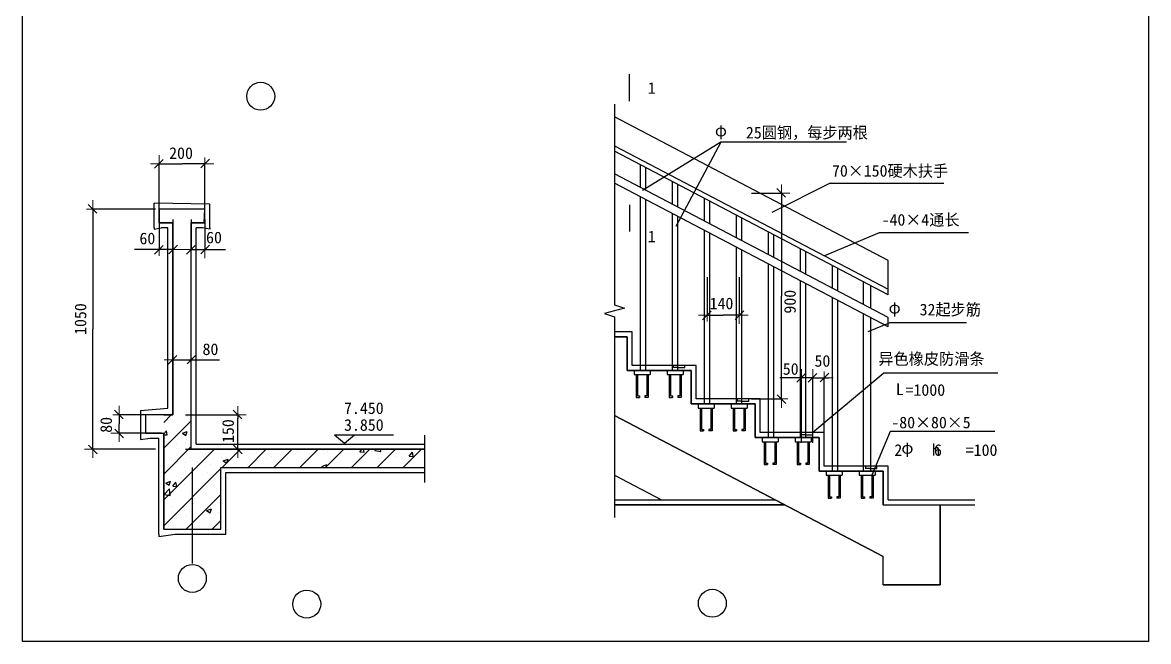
# Model space of a CAD drawing. Header units: metres. Extents: x 34826 to 59451, y 11778 to 41976.
# Drawn here: x 34826 to 59451, y 11778 to 25321 of the extents above; entities that cross this region are included whole.
import ezdxf

# ---------------------------------------------------------------- set-up
doc = ezdxf.new("R2010")
doc.units = ezdxf.units.M
for name, color, linetype in [('OTHER', 7, 'Continuous'), ('PUB_DIM', 3, 'Continuous'), ('PUB_TEXT', 7, 'Continuous'), ('Q', 4, 'Continuous')]:
    doc.layers.add(name, color=color, linetype=linetype)

# ---------------------------------------------------------------- blocks, each defined once
blk = doc.blocks.new('_ArchTick')
at = {"lineweight": 15}
for p, q in [((-1028.65, 0), (1076.23, 0)), ((0, -1023.05), (0, 767.34))]:
    blk.add_line(p, q, dxfattribs=at)
blk.add_lwpolyline([(-486.21, -507.82), (567.42, 546.72)])

msp = doc.modelspace()

# ---------------------------------------------------------------- linework, layer by layer
for p, q in [((53758.79, 20114.16), (47773.91, 23256.22)), ((50095.64, 22703.65), (48387.81, 21645.43)), ((50095.64, 22703.65), (49112.84, 20855.03)), ((52843.73, 22703.65), (50095.64, 22703.65)), ((47773.91, 22625.22), (53758.79, 19483.16)), ((53758.79, 19364.16), (47773.91, 22506.22)), ((48338.79, 21709.66), (48338.79, 22209.66)), ((53758.79, 18864.16), (47773.91, 22006.22)), ((48458.79, 21646.66), (48458.79, 22146.66)), ((53758.79, 18664.16), (47773.91, 21806.22)), ((49038.79, 21342.16), (49038.79, 21842.16)), ((49158.79, 21279.16), (49158.79, 21779.16)), ((52490.7, 21805.84), (51214.18, 21160.21)), ((52490.7, 21805.84), (54976.58, 21805.84)), ((48338.79, 17709.16), (48338.79, 21509.66)), ((48458.79, 17709.16), (48458.79, 21446.66)), ((49738.79, 20974.66), (49738.79, 21474.66)), ((38924.64, 21346.42), (37704.64, 21367.59)), ((37704.64, 20826.42), (37704.64, 21367.59)), ((37814.64, 20936.42), (37814.64, 21236.42)), ((38814.64, 21236.42), (37814.64, 21236.42)), ((38814.64, 21236.42), (37814.64, 21236.42)), ((37814.64, 21236.42), (37814.64, 20936.42)), ((38797.72, 20936.42), (38814.64, 21236.42)), ((38814.64, 20936.42), (38814.64, 21236.42)), ((38924.64, 20826.42), (38924.64, 21346.42)), ((49858.79, 20911.66), (49858.79, 21411.66)), ((38114.64, 20936.42), (37814.64, 20936.42)), ((37814.64, 20936.42), (38114.64, 20936.42)), ((38114.64, 16736.4), (38114.64, 20936.42)), ((38114.64, 20936.42), (38114.64, 16736.4)), ((38814.64, 20936.42), (38514.64, 20936.42)), ((38514.64, 16736.4), (38514.64, 20936.42)), ((38514.64, 16736.4), (38514.64, 20936.42)), ((38514.64, 20936.42), (38797.72, 20936.42)), ((49038.79, 17709.16), (49038.79, 21142.16)), ((49158.79, 17709.16), (49158.79, 21079.16)), ((50438.79, 20607.16), (50438.79, 21107.16)), ((50558.79, 20544.16), (50558.79, 21044.16)), ((37704.64, 20826.42), (37704.64, 20798.26)), ((37704.64, 20798.26), (37855.52, 20826.42)), ((38004.64, 20826.42), (37855.52, 20826.42)), ((38004.64, 16882.77), (38004.64, 20826.42)), ((38763.88, 20826.42), (38624.64, 20826.42)), ((38624.64, 16736.4), (38624.64, 20826.42)), ((38924.64, 20798.26), (38763.88, 20826.42)), ((38924.64, 20826.42), (38924.64, 20798.26)), ((49738.79, 16974.16), (49738.79, 20774.66)), ((49858.79, 16974.16), (49858.79, 20711.66)), ((51138.79, 20239.66), (51138.79, 20739.66)), ((53560.72, 20716.13), (52362.78, 20216.06)), ((55514.92, 20716.13), (53560.72, 20716.13)), ((51258.79, 20176.66), (51258.79, 20676.66)), ((50438.79, 16974.16), (50438.79, 20407.16)), ((50558.79, 16974.16), (50558.79, 20344.16)), ((51838.79, 19872.16), (51838.79, 20372.16)), ((51958.79, 19809.16), (51958.79, 20309.16)), ((51138.79, 16239.16), (51138.79, 20039.66)), ((51258.79, 16239.16), (51258.79, 19976.66)), ((52538.79, 19504.66), (52538.79, 20004.66)), ((53758.79, 19364.16), (53758.79, 20114.16)), ((52658.79, 19441.66), (52658.79, 19941.66)), ((51838.79, 16239.16), (51838.79, 19672.16)), ((51958.79, 16239.16), (51958.79, 19609.16)), ((53218.79, 19147.66), (53218.79, 19637.16)), ((53378.79, 19063.66), (53378.79, 19574.16)), ((52538.79, 15504.16), (52538.79, 19304.66)), ((52658.79, 15504.16), (52658.79, 19241.66)), ((53218.79, 15504.16), (53218.79, 18947.66)), ((53796.73, 18752.17), (53313.52, 18553.33)), ((53378.79, 15504.16), (53378.79, 18863.66)), ((53758.79, 18664.16), (53758.79, 18864.16)), ((55473.74, 18752.17), (53796.73, 18752.17)), ((48158.79, 18554.16), (47773.91, 18554.16)), ((48158.79, 17819.16), (48158.79, 18554.16)), ((48048.79, 18444.16), (47773.91, 18444.16)), ((47773.91, 18444.16), (48048.79, 18444.16)), ((48048.79, 17709.16), (48048.79, 18444.16)), ((48048.79, 18444.16), (48048.79, 17709.16)), ((49558.79, 17819.16), (48158.79, 17819.16)), ((49158.79, 17769.16), (49308.79, 17769.16)), ((49308.79, 17769.16), (49308.79, 17819.16)), ((49558.79, 17084.16), (49558.79, 17819.16)), ((49448.79, 17709.16), (48048.79, 17709.16)), ((48048.79, 17709.16), (49448.79, 17709.16)), ((48204.16, 17709.16), (48204.16, 17619.34)), ((48204.16, 17619.34), (48552.66, 17619.34)), ((48247.23, 17619.34), (48247.23, 17119.34)), ((48277.23, 17619.34), (48277.23, 17149.34)), ((48479.58, 17619.34), (48479.58, 17149.34)), ((48509.58, 17619.34), (48509.58, 17119.34)), ((48552.66, 17709.16), (48552.66, 17619.34)), ((48924.16, 17709.16), (48924.16, 17619.34)), ((48924.16, 17619.34), (49272.66, 17619.34)), ((48967.23, 17619.34), (48967.23, 17119.34)), ((48997.23, 17619.34), (48997.23, 17149.34)), ((49199.58, 17619.34), (49199.58, 17149.34)), ((49229.58, 17619.34), (49229.58, 17119.34)), ((49272.66, 17709.16), (49272.66, 17619.34)), ((49448.79, 16974.16), (49448.79, 17709.16)), ((49448.79, 17709.16), (49448.79, 16974.16)), ((53661.46, 17649.08), (52108.79, 16349.16)), ((56159.72, 17649.08), (53661.46, 17649.08)), ((48247.23, 17119.34), (48321.63, 17119.34)), ((48277.23, 17149.34), (48321.63, 17149.34)), ((48321.63, 17149.34), (48321.63, 17119.34)), ((48435.18, 17149.34), (48435.18, 17119.34)), ((48479.58, 17149.34), (48435.18, 17149.34)), ((48509.58, 17119.34), (48435.18, 17119.34)), ((48967.23, 17119.34), (49041.63, 17119.34)), ((48997.23, 17149.34), (49041.63, 17149.34)), ((49041.63, 17149.34), (49041.63, 17119.34)), ((49155.18, 17149.34), (49155.18, 17119.34)), ((49199.58, 17149.34), (49155.18, 17149.34)), ((49229.58, 17119.34), (49155.18, 17119.34)), ((50958.79, 17084.16), (49558.79, 17084.16)), ((50558.79, 17034.16), (50708.79, 17034.16)), ((50708.79, 17034.16), (50708.79, 17084.16)), ((50958.79, 16349.16), (50958.79, 17084.16)), ((37404.64, 16833.71), (38004.64, 16882.77)), ((37404.64, 16833.71), (37404.64, 16226.4)), ((38624.64, 16096.4), (38624.64, 16846.4)), ((50848.79, 16974.16), (49448.79, 16974.16)), ((49448.79, 16974.16), (50848.79, 16974.16)), ((49604.16, 16974.16), (49604.16, 16884.34)), ((49604.16, 16884.34), (49952.66, 16884.34)), ((49647.23, 16884.34), (49647.23, 16384.34)), ((49677.23, 16884.34), (49677.23, 16414.34)), ((49879.58, 16884.34), (49879.58, 16414.34)), ((49909.58, 16884.34), (49909.58, 16384.34)), ((49952.66, 16974.16), (49952.66, 16884.34)), ((50324.16, 16974.16), (50324.16, 16884.34)), ((50324.16, 16884.34), (50672.66, 16884.34)), ((50367.23, 16884.34), (50367.23, 16384.34)), ((50397.23, 16884.34), (50397.23, 16414.34)), ((50599.58, 16884.34), (50599.58, 16414.34)), ((50629.58, 16884.34), (50629.58, 16384.34)), ((50672.66, 16974.16), (50672.66, 16884.34)), ((50848.79, 16239.16), (50848.79, 16974.16)), ((50848.79, 16974.16), (50848.79, 16239.16)), ((37914.64, 16736.4), (37514.64, 16736.4)), ((37514.64, 16736.4), (37514.64, 16336.4)), ((37914.64, 16736.4), (37514.64, 16736.4)), ((37514.64, 16736.4), (37514.64, 16336.4)), ((37914.64, 16572.33), (38078.71, 16736.4)), ((37914.64, 16572.33), (38078.71, 16736.4)), ((37914.64, 16736.4), (38114.64, 16736.4)), ((38114.64, 16736.4), (37914.64, 16736.4)), ((37914.64, 16006.64), (38514.64, 16606.64)), ((37914.64, 16006.64), (38514.64, 16606.64)), ((38428.01, 16699.9), (38428.01, 16699.9)), ((38514.64, 15986.4), (38514.64, 16736.4)), ((38514.64, 15986.4), (38514.64, 16736.4)), ((47773.91, 16724.03), (53648.79, 13639.72)), ((53648.79, 13639.72), (47773.91, 16724.03)), ((37514.64, 16336.4), (37914.64, 16336.4)), ((37514.64, 16336.4), (37914.64, 16336.4)), ((37914.64, 16319.35), (37973.82, 16389.88)), ((37914.64, 14236.4), (37914.64, 16336.4)), ((37914.64, 16336.4), (37914.64, 14236.4)), ((37914.64, 16302.55), (37991.16, 16295.86)), ((37991.18, 16295.77), (37973.83, 16389.79)), ((38322.16, 16332.55), (38427.19, 16372.87)), ((38322.16, 16332.55), (38396.77, 16282.22)), ((38396.78, 16282.13), (38427.2, 16372.77)), ((43617.05, 16291.43), (43617.05, 15257.47)), ((49647.23, 16384.34), (49721.63, 16384.34)), ((49677.23, 16414.34), (49721.63, 16414.34)), ((49721.63, 16414.34), (49721.63, 16384.34)), ((49835.18, 16414.34), (49835.18, 16384.34)), ((49879.58, 16414.34), (49835.18, 16414.34)), ((49909.58, 16384.34), (49835.18, 16384.34)), ((50367.23, 16384.34), (50441.63, 16384.34)), ((50397.23, 16414.34), (50441.63, 16414.34)), ((50441.63, 16414.34), (50441.63, 16384.34)), ((50599.58, 16414.34), (50555.18, 16414.34)), ((50555.18, 16414.34), (50555.18, 16384.34)), ((50629.58, 16384.34), (50555.18, 16384.34)), ((51838.79, 16349.16), (50958.79, 16349.16)), ((52358.79, 16349.16), (51958.79, 16349.16)), ((51958.79, 16299.16), (52108.79, 16299.16)), ((52108.79, 16299.16), (52108.79, 16349.16)), ((52358.79, 15614.16), (52358.79, 16349.16)), ((53800.93, 16369.14), (53399.58, 15414.34)), ((56087.69, 16369.14), (53800.93, 16369.14)), ((37404.64, 16226.4), (37404.64, 16200.19)), ((37404.64, 16200.19), (37620.89, 16226.4)), ((37620.89, 16226.4), (37804.64, 16226.4)), ((37804.64, 14126.4), (37804.64, 16226.4)), ((37914.64, 15440.96), (38514.64, 16040.96)), ((37914.64, 15440.96), (38514.64, 16040.96)), ((38196.84, 16089.77), (38196.84, 16089.77)), ((38395.62, 16126.24), (38395.62, 16126.24)), ((38409.77, 16200.55), (38409.77, 16200.55)), ((38624.64, 16096.4), (43617.05, 16096.4)), ((52248.79, 16239.16), (50848.79, 16239.16)), ((50848.79, 16239.16), (52248.79, 16239.16)), ((51004.16, 16239.16), (51004.16, 16149.34)), ((51004.16, 16149.34), (51352.66, 16149.34)), ((51047.23, 16149.34), (51047.23, 15649.34)), ((51077.23, 16149.34), (51077.23, 15679.34)), ((51279.58, 16149.34), (51279.58, 15679.34)), ((51309.58, 16149.34), (51309.58, 15649.34)), ((51352.66, 16239.16), (51352.66, 16149.34)), ((51724.16, 16239.16), (51724.16, 16149.34)), ((51724.16, 16149.34), (52072.66, 16149.34)), ((51767.23, 16149.34), (51767.23, 15649.34)), ((51797.23, 16149.34), (51797.23, 15679.34)), ((51999.58, 16149.34), (51999.58, 15679.34)), ((52029.58, 16149.34), (52029.58, 15649.34)), ((52072.66, 16239.16), (52072.66, 16149.34)), ((52248.79, 15504.16), (52248.79, 16239.16)), ((52248.79, 16239.16), (52248.79, 15504.16)), ((37914.64, 14875.27), (39025.77, 15986.4)), ((37914.64, 14875.27), (39025.77, 15986.4)), ((38509.15, 15806.79), (38509.15, 15806.79)), ((38514.64, 15986.4), (43617.05, 15986.4)), ((43617.05, 15986.4), (38514.64, 15986.4)), ((39170.61, 15813.68), (39170.61, 15813.68)), ((39191.45, 15586.4), (39591.45, 15986.4)), ((39191.45, 15586.4), (39591.45, 15986.4)), ((39217.52, 15728.62), (39322.55, 15768.94)), ((39292.14, 15678.2), (39322.56, 15768.84)), ((39383.93, 15956.95), (39383.93, 15956.95)), ((39757.14, 15586.4), (40157.14, 15986.4)), ((39757.14, 15586.4), (40157.14, 15986.4)), ((39891.94, 15783.57), (39891.94, 15783.57)), ((39940.77, 15919.29), (39940.77, 15919.29)), ((40267.45, 15833), (40267.45, 15833)), ((40322.82, 15586.4), (40722.82, 15986.4)), ((40322.82, 15586.4), (40722.82, 15986.4)), ((40618.13, 15777.76), (40618.13, 15777.76)), ((40835.55, 15907.79), (40835.55, 15907.79)), ((40888.51, 15586.4), (41288.51, 15986.4)), ((40888.51, 15586.4), (41288.51, 15986.4)), ((41399.77, 15954.45), (41399.77, 15954.45)), ((41454.19, 15586.4), (41854.19, 15986.4)), ((41454.19, 15586.4), (41854.19, 15986.4)), ((41492.91, 15927.92), (41492.91, 15927.92)), ((42019.88, 15586.4), (42419.88, 15986.4)), ((42019.88, 15586.4), (42419.88, 15986.4)), ((42200.51, 15920.61), (42200.51, 15920.61)), ((42205.07, 15927.19), (42254.75, 15986.4)), ((42205.07, 15927.19), (42294.73, 15919.34)), ((42294.74, 15919.25), (42282.35, 15986.4)), ((42527.63, 15958.81), (42554.1, 15986.4)), ((42527.63, 15958.81), (42661.03, 15938.12)), ((42585.57, 15586.4), (42985.57, 15986.4)), ((42585.57, 15586.4), (42985.57, 15986.4)), ((42661.04, 15938.04), (42655.42, 15986.4)), ((42987.08, 15830.09), (42987.08, 15830.09)), ((43001.24, 15886.78), (43001.24, 15886.78)), ((43151.25, 15586.4), (43551.25, 15986.4)), ((43151.25, 15586.4), (43551.25, 15986.4)), ((43280.96, 15833.06), (43353.27, 15919.24)), ((43280.96, 15833.06), (43370.62, 15825.22)), ((43370.63, 15825.12), (43353.28, 15919.14)), ((37914.64, 14309.59), (39164.64, 15559.59)), ((37914.64, 14309.59), (39164.64, 15559.59)), ((38001.01, 15534.62), (38001.01, 15534.62)), ((38376.52, 15584.06), (38376.52, 15584.06)), ((38391.53, 15701.21), (38391.53, 15701.21)), ((38539.64, 15584.02), (38539.64, 13481.93)), ((38944.62, 15658.85), (38944.62, 15658.85)), ((39164.64, 15586.4), (43617.05, 15586.4)), ((39164.64, 14236.4), (39164.64, 15586.4)), ((39164.64, 14236.4), (39164.64, 15586.4)), ((39164.64, 15586.4), (43617.05, 15586.4)), ((39217.52, 15728.62), (39292.13, 15678.29)), ((39743.35, 15627.6), (39743.35, 15627.6)), ((41373.21, 15608.49), (41478.24, 15648.81)), ((41373.21, 15608.49), (41405.96, 15586.4)), ((41457.34, 15586.4), (41478.25, 15648.71)), ((41459.27, 15628.45), (41459.27, 15628.45)), ((42229.42, 15734.06), (42229.42, 15734.06)), ((43279.21, 15689.84), (43279.21, 15689.84)), ((51047.23, 15649.34), (51121.63, 15649.34)), ((51077.23, 15679.34), (51121.63, 15679.34)), ((51121.63, 15679.34), (51121.63, 15649.34)), ((51235.18, 15679.34), (51235.18, 15649.34)), ((51279.58, 15679.34), (51235.18, 15679.34)), ((51309.58, 15649.34), (51235.18, 15649.34)), ((51767.23, 15649.34), (51841.63, 15649.34)), ((51797.23, 15679.34), (51841.63, 15679.34)), ((51841.63, 15679.34), (51841.63, 15649.34)), ((51999.58, 15679.34), (51955.18, 15679.34)), ((51955.18, 15679.34), (51955.18, 15649.34)), ((52029.58, 15649.34), (51955.18, 15649.34)), ((53758.79, 15614.16), (52358.79, 15614.16)), ((53358.79, 15564.16), (53508.79, 15564.16)), ((53508.79, 15564.16), (53508.79, 15614.16)), ((53758.79, 14879.16), (53758.79, 15614.16)), ((37957.19, 15244.82), (38062.21, 15285.14)), ((37993.79, 15327.29), (37993.79, 15327.29)), ((38031.81, 15194.4), (38062.22, 15285.05)), ((38382.87, 15494.97), (38382.87, 15494.97)), ((38868.57, 15477.44), (38868.57, 15477.44)), ((39152.37, 15314.34), (39152.37, 15314.34)), ((39274.64, 15476.4), (43617.05, 15476.4)), ((39274.64, 14126.4), (39274.64, 15476.4)), ((47773.91, 15418.06), (48800.39, 14879.16)), ((53648.79, 15504.16), (52248.79, 15504.16)), ((52248.79, 15504.16), (53648.79, 15504.16)), ((52404.16, 15504.16), (52404.16, 15414.34)), ((52404.16, 15414.34), (52752.66, 15414.34)), ((52447.23, 15414.34), (52447.23, 14914.34)), ((52477.23, 15414.34), (52477.23, 14944.34)), ((52679.58, 15414.34), (52679.58, 14944.34)), ((52709.58, 15414.34), (52709.58, 14914.34)), ((52752.66, 15504.16), (52752.66, 15414.34)), ((53124.16, 15504.16), (53124.16, 15414.34)), ((53124.16, 15414.34), (53472.66, 15414.34)), ((53167.23, 15414.34), (53167.23, 14914.34)), ((53197.23, 15414.34), (53197.23, 14944.34)), ((53399.58, 15414.34), (53399.58, 14944.34)), ((53429.58, 15414.34), (53429.58, 14914.34)), ((53472.66, 15504.16), (53472.66, 15414.34)), ((53648.79, 14769.16), (53648.79, 15504.16)), ((53648.79, 15504.16), (53648.79, 14769.16)), ((37923.91, 14994.19), (38040.75, 15115.96)), ((37957.19, 15244.82), (38031.8, 15194.5)), ((38057.33, 14973.42), (38040.75, 15115.88)), ((38109.63, 15175.41), (38181.95, 15261.59)), ((38109.63, 15175.41), (38199.29, 15167.57)), ((38199.3, 15167.48), (38181.96, 15261.5)), ((38373.29, 15201.87), (38373.29, 15201.87)), ((38550.01, 15067.23), (38550.01, 15067.23)), ((37923.91, 14994.19), (38057.32, 14973.5)), ((37981.92, 14992.44), (37981.92, 14992.44)), ((38407.14, 14236.4), (39164.64, 14993.9)), ((38407.14, 14236.4), (39164.64, 14993.9)), ((38566.65, 14802.35), (38566.65, 14802.35)), ((39134.13, 14815), (39134.13, 14815)), ((47773.91, 14879.16), (51287.96, 14879.16)), ((52447.23, 14914.34), (52521.63, 14914.34)), ((52477.23, 14944.34), (52521.63, 14944.34)), ((52521.63, 14944.34), (52521.63, 14914.34)), ((52679.58, 14944.34), (52635.18, 14944.34)), ((52635.18, 14944.34), (52635.18, 14914.34)), ((52709.58, 14914.34), (52635.18, 14914.34)), ((53167.23, 14914.34), (53241.63, 14914.34)), ((53197.23, 14944.34), (53241.63, 14944.34)), ((53241.63, 14944.34), (53241.63, 14914.34)), ((53355.18, 14944.34), (53355.18, 14914.34)), ((53399.58, 14944.34), (53355.18, 14944.34)), ((53429.58, 14914.34), (53355.18, 14914.34)), ((53758.79, 14879.16), (54898.79, 14879.16)), ((54898.79, 14879.16), (55656.41, 14879.16)), ((38090.77, 14728.47), (38090.77, 14728.47)), ((38355.05, 14702.53), (38355.05, 14702.53)), ((38852.55, 14640.9), (38957.58, 14681.21)), ((38852.55, 14640.9), (38927.16, 14590.57)), ((38891.5, 14694.64), (38891.5, 14694.64)), ((38927.17, 14590.48), (38957.58, 14681.12)), ((39102.74, 14600.33), (39102.74, 14600.33)), ((47773.91, 14769.16), (51497.49, 14769.16)), ((51497.49, 14769.16), (47773.91, 14769.16)), ((53648.79, 14769.16), (54898.79, 14769.16)), ((53648.79, 14769.16), (54898.79, 14769.16)), ((54898.79, 14769.16), (55656.41, 14769.16)), ((54898.79, 13019.16), (54898.79, 14769.16)), ((54898.79, 14769.16), (54898.79, 13019.16)), ((54898.79, 14769.16), (55656.41, 14769.16)), ((38155.41, 14475.61), (38155.41, 14475.61)), ((38407.04, 14526.99), (38407.04, 14526.99)), ((38972.82, 14236.4), (39164.64, 14428.22)), ((38972.82, 14236.4), (39164.64, 14428.22)), ((39115.89, 14315.66), (39115.89, 14315.66)), ((37804.64, 14076.69), (38163.73, 14126.4)), ((37804.64, 14126.4), (37804.64, 14076.69)), ((37914.64, 14236.4), (39164.64, 14236.4)), ((37914.64, 14236.4), (39164.64, 14236.4)), ((38163.73, 14126.4), (39274.64, 14126.4)), ((53648.79, 13019.16), (53648.79, 13639.72)), ((53648.79, 13019.16), (53648.79, 13639.72)), ((53648.79, 13019.16), (54898.79, 13019.16)), ((54898.79, 13019.16), (53648.79, 13019.16))]:
    msp.add_line(p, q)
msp.add_lwpolyline([(34825.71, 41976.3), (59451.16, 41976.3), (59451.16, 11777.72), (34825.71, 11777.72)], close=True)
for points in [[(49158.79, 17819.16), (49058.79, 17819.16), (49058.79, 17769.16)], [(49158.79, 17769.16), (49058.79, 17769.16)], [(50558.79, 17084.16), (50458.79, 17084.16), (50458.79, 17034.16)], [(50558.79, 17034.16), (50458.79, 17034.16)], [(51958.79, 16349.16), (51858.79, 16349.16), (51858.79, 16299.16)], [(51958.79, 16299.16), (51858.79, 16299.16)], [(53358.79, 15614.16), (53258.79, 15614.16), (53258.79, 15564.16)], [(53358.79, 15564.16), (53258.79, 15564.16)]]:
    msp.add_lwpolyline(points)
for centre in [(40035.14, 23707.49), (38540.03, 13157.37), (41043, 12595.65), (49912.67, 12613.72)]:
    msp.add_circle(centre, 305.5)
at = {"layer": 'OTHER'}
for p, q in [((47773.91, 23536.22), (47773.91, 19142.69)), ((47993.91, 19072.69), (47553.91, 18952.69)), ((47773.91, 19142.69), (47993.91, 19072.69)), ((47553.91, 18952.69), (47773.91, 18882.69)), ((47773.91, 18882.69), (47773.91, 14489.16))]:
    msp.add_line(p, q, dxfattribs=at)
at = {"layer": 'PUB_DIM'}
for p, q in [((48092.75, 24187.86), (48092.75, 23600.63)), ((37814.87, 21003.2), (37814.87, 22232.38)), ((37814.87, 22232.2), (38314.58, 22232.2)), ((38814.87, 22232.2), (38315.15, 22232.2)), ((38814.87, 21003.2), (38814.87, 22232.38)), ((50768.73, 21584.04), (51423.92, 21584.04)), ((51423.74, 21584.04), (51423.74, 19334.22)), ((37731.27, 21236.42), (36362.75, 21236.42)), ((36362.93, 21236.42), (36362.93, 18611.6)), ((48103.39, 21334.14), (48103.39, 20746.91)), ((37814.64, 21012.99), (37814.64, 20351.6)), ((38114.64, 21012.99), (38114.64, 20351.6)), ((38514.64, 21012.99), (38514.64, 20351.6)), ((38814.64, 21012.99), (38814.64, 20351.6)), ((38114.64, 20351.78), (37276.92, 20351.78)), ((37814.64, 20351.78), (37702.7, 20351.78)), ((38514.64, 20351.78), (38814.64, 20351.78)), ((38814.64, 20351.78), (39265.31, 20351.78)), ((49800.07, 19749.98), (49800.07, 18914.28)), ((50500.07, 19749.98), (50500.07, 18914.28)), ((51423.74, 17084.04), (51423.74, 19333.85)), ((49800.07, 18914.46), (50149.8, 18914.46)), ((50500.07, 18914.46), (50150.34, 18914.46)), ((36362.93, 15986.42), (36362.93, 18611.24)), ((38114.64, 16744.23), (38114.64, 17942.43)), ((38114.64, 17942.25), (39134.93, 17942.25)), ((38514.64, 16744.23), (38514.64, 17942.43)), ((38514.64, 17942.25), (38766.11, 17942.25)), ((52108.74, 17549.82), (51388.59, 17549.82)), ((51858.92, 16120.87), (51858.92, 17550)), ((51859.1, 17549.82), (51860.17, 17549.82)), ((52108.92, 16120.87), (52108.92, 17550)), ((52108.92, 16120.87), (52108.92, 17550)), ((52108.92, 17549.82), (52358.92, 17549.82)), ((52358.92, 16120.87), (52358.92, 17550)), ((52358.92, 17549.82), (52461.49, 17549.82)), ((50768.73, 17084.04), (51423.92, 17084.04)), ((37865.61, 16736.81), (36938.5, 16736.81)), ((36938.68, 16736.81), (36938.68, 16536.99)), ((36938.68, 16336.81), (36938.68, 16536.63)), ((38389.81, 16736.4), (39534.58, 16736.4)), ((39534.4, 16736.4), (39534.4, 16658)), ((39534.4, 15986.4), (39534.4, 16657.64)), ((37865.61, 16336.81), (36938.5, 16336.81)), ((41868.7, 16113.23), (41652.22, 16290.57)), ((42938.26, 16290.57), (41652.22, 16290.57)), ((42085.19, 16290.57), (41868.7, 16113.23)), ((37731.27, 15986.42), (36362.75, 15986.42)), ((38389.81, 15986.4), (39534.58, 15986.4))]:
    msp.add_line(p, q, dxfattribs=at)
msp.add_solid([(52108.74, 17549.85), (52108.74, 17549.79), (52108.92, 17549.82)], dxfattribs=at)

# ---------------------------------------------------------------- block references
at = {"layer": 'PUB_DIM', "xscale": 0.18, "yscale": 0.18, "zscale": 0.18}
for p, rotation in [((37814.87, 22232.2), 180), ((51423.74, 21584.04), 90), ((36362.93, 21236.42), 90), ((37814.64, 20351.78), 180), ((38514.64, 20351.78), 180), ((49800.07, 18914.46), 180), ((38114.64, 17942.25), 180), ((51860.17, 17549.82), 180), ((52108.92, 17549.82), 180), ((51423.74, 17084.04), 270), ((36938.68, 16736.81), 90), ((39534.4, 16736.4), 90), ((36938.68, 16336.81), 270), ((36362.93, 15986.42), 270), ((39534.4, 15986.4), 270)]:
    msp.add_blockref('_ArchTick', p, dxfattribs=dict(at, rotation=rotation))
for p in [(38814.87, 22232.2), (38114.64, 20351.78), (38814.64, 20351.78), (50500.07, 18914.46), (38514.64, 17942.25), (52358.92, 17549.82)]:
    msp.add_blockref('_ArchTick', p, dxfattribs=at)

# ---------------------------------------------------------------- texts
for s, p in [('200', (38032.6, 22335.17)), ('60', (37382.58, 20469.47)), ('60', (38839.78, 20489.57)), ('140', (49852.32, 19046.5)), ('80', (38762.76, 18045.06)), ('50', (52146.74, 17789.82)), ('50', (51453.08, 17613.43)), ('L', (53925.05, 17168.06)), ('h', (54715.34, 15845.52))]:
    msp.add_text(s, height=255).set_placement(p)
for s, p in [('900', (51736.66, 18951.37)), ('1050', (36220.09, 18484.66)), ('80', (36781.06, 16343.98)), ('150', (39447.79, 16120.76))]:
    msp.add_text(s, height=255, rotation=90).set_placement(p)
at = {"layer": 'PUB_DIM'}
for s, p in [('1', (48499.15, 23760.36)), ('1', (48499.15, 20510.74)), ('7.450', (41857.26, 16755.25)), ('3.850', (41857.26, 16387.83))]:
    msp.add_text(s, height=255, dxfattribs=at).set_placement(p)
at = {"layer": 'PUB_TEXT'}
for s, p in [('   25圆钢，每步两根', (50125.89, 22783.99)), ('70×150硬木扶手', (52529.13, 21948.1)), ('-40×4通长', (53614.43, 20876.33)), ('   32起步筋', (53924.79, 18912.47)), ('异色橡皮防滑条', (53544.21, 17834.72)), ('=1000', (54137.11, 17152.92)), ('-80×80×5', (53826.97, 16442.23)), ('2    6   =100', (53892.69, 15838.09))]:
    msp.add_text(s, height=255, dxfattribs=at).set_placement(p)
at = {"layer": 'Q'}
for p in [(49968.77, 22830.97), (53768.34, 18954.54), (54047.83, 15886.17)]:
    msp.add_text('φ', height=255, dxfattribs=at).set_placement(p)

doc.saveas('drawing.dxf')
